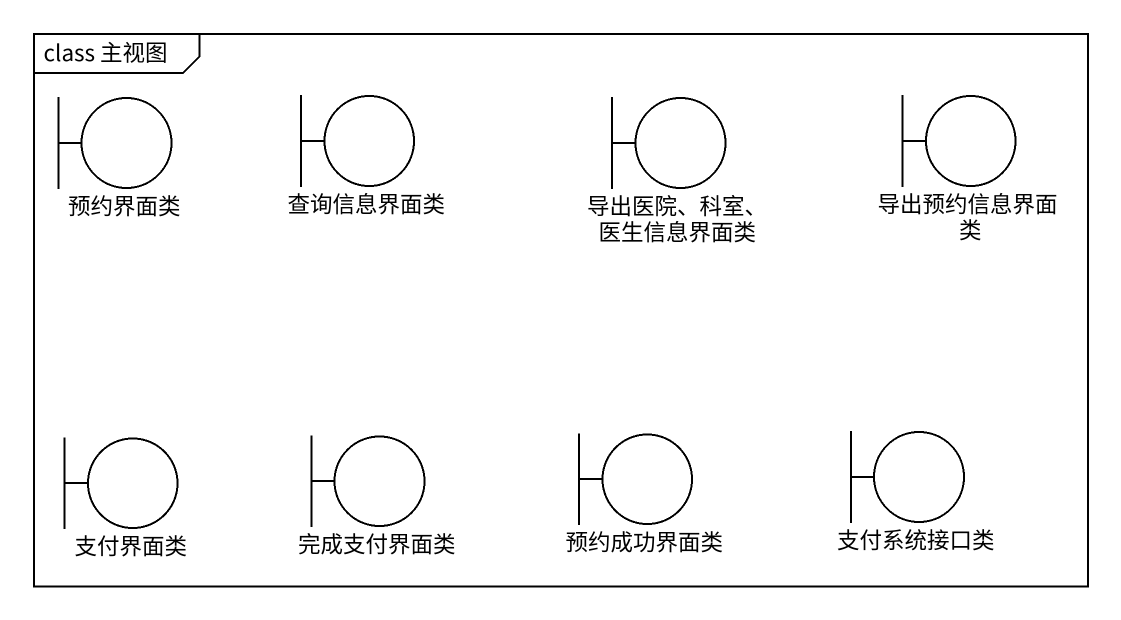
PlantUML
@startuml
mainframe class 主视图
boundary 预约界面类
boundary 查询信息界面类
boundary "导出医院、科室、医生信息界面类" as 导出医院_科室_医生信息界面类
boundary 导出预约信息界面类
boundary 支付界面类
boundary 完成支付界面类
boundary 预约成功界面类
boundary 支付系统接口类
@enduml
